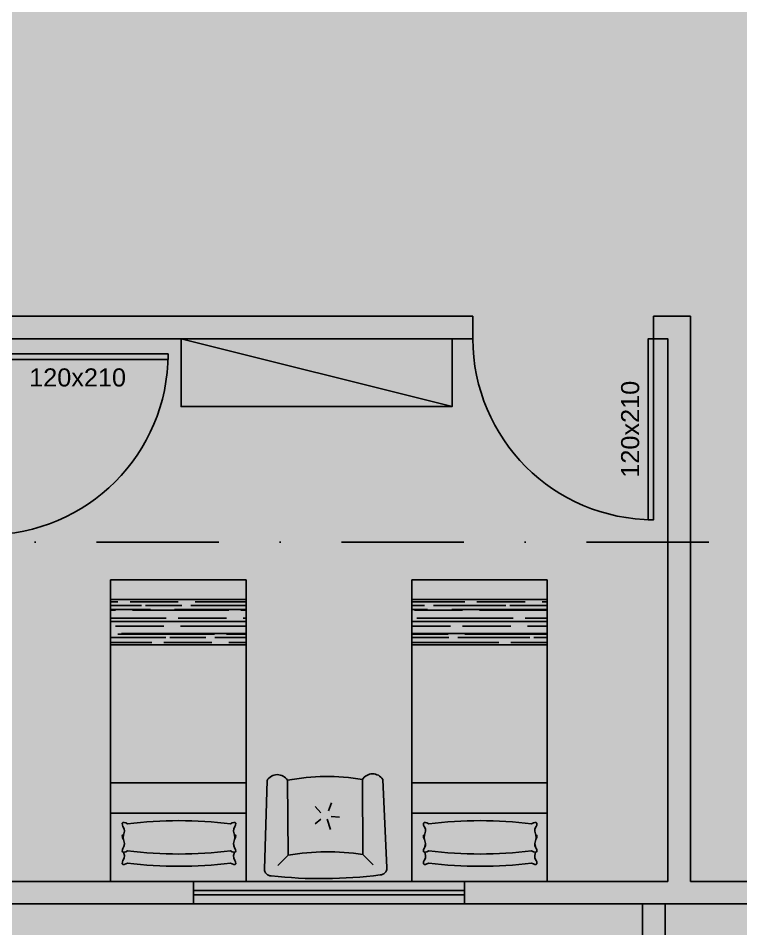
# Model space of a CAD drawing. Header units: centimetres. Extents: x 0 to 1099704, y -139216 to 99734.
# Drawn here: x 847671 to 848150, y -23243 to -22638 of the extents above; entities that cross this region are included whole.
import ezdxf
from ezdxf.enums import TextEntityAlignment as Align

# ---------------------------------------------------------------- set-up
doc = ezdxf.new("R2010")
doc.units = ezdxf.units.CM
doc.header["$LTSCALE"] = 4
doc.linetypes.add('DASHDOT', pattern=[25.4, 12.7, -6.35, 0, -6.35])
for name, color, linetype in [('0.2', 2, 'Continuous'), ('0.4', 4, 'Continuous'), ('0.6', 6, 'Continuous'), ('02-CONT', 2, 'Continuous'), ('04', 254, 'Continuous'), ('AIT-LAY-HTC', 254, 'Continuous'), ('B-CORTE', 4, 'DASHDOT')]:
    doc.layers.add(name, color=color, linetype=linetype)
doc.styles.add('2mm 1-50', font='arial.ttf', dxfattribs={"height": 0.1})

# ---------------------------------------------------------------- blocks, each defined once
blk = doc.blocks.new('1_00e')
blk.add_lwpolyline([(-28.40539012428269, -52.25289090163764), (-25.40539012428269, -52.25289090163764), (-25.40539012428269, 47.74710909836236), (-28.40539012428269, 47.74710909836236)], close=True)
at = {"color": 1}
blk.add_arc((-28.40539012428326, -52.25289090163764), 100, 0, 90, dxfattribs=at)
blk = doc.blocks.new('CAMA-SOLTEIRO')
h = blk.add_hatch()
h.set_pattern_fill('AR-RROOF', color=256, scale=0.08, style=0)
h.set_pattern_definition([(0, (-259.2971654992087, -62.25848343646964), (0.176, 0.08), [1.2, -0.16, 0.4, -0.08]), (0, (-259.1907654992087, -62.21848343646964), (-0.08, 0.1064), [0.24, -0.0264, 0.48, -0.06]), (0, (-259.2571654992087, -62.19048343646964), (0.416, 0.0536), [0.64, -0.112, 0.32, -0.08])])
h.paths.add_polyline_path([(0.4499999999999886, -1.569999999997059), (-0.4500000000000455, -1.569999999997044), (-0.4500000000000455, -1.869999999999941), (0.4499999999999886, -1.869999999999969)])
at = {"layer": 'AIT-LAY-HTC'}
h = blk.add_hatch(color=254, dxfattribs=at)
h.paths.add_polyline_path([(0.4499999999999886, -0.6535763996212509), (-0.4499999999999886, -0.6535763996212509), (-0.4499999999999886, -1.569999999997044), (0.4499999999999886, -1.569999999997044)])
h.paths.add_polyline_path([(0.4499999999999886, -2.131628207280301e-14), (-0.4499999999999886, -7.105427357601002e-15), (-0.4500000000000455, -0.4535763996212623), (0.4499999999999886, -0.4535763996212623)])
h.paths.add_polyline_path([(0.3716982436171747, -0.373121244349754), (0.3723867664295994, -0.3861706267807321), (0.3655536251368972, -0.390699628518469), (0.3589239480322135, -0.390246726289142), (0.3496964401738865, -0.3873305654911334), (0.3375292817262334, -0.3814624037465322, -0.06240135273612517), (-0.3458491167673401, -0.3814624037465322), (-0.3580162752151068, -0.3873305654911476), (-0.3672437830732633, -0.3902467262891278), (-0.3738734601780038, -0.3906996285184547), (-0.3807066014707061, -0.3861706267807179), (-0.3800180786582814, -0.3731212443497398), (-0.3760551388454587, -0.3650755000255188), (-0.3677125645626802, -0.3491925823837292), (-0.367078841438115, -0.3321323483973302), (-0.3724699016728437, -0.3091402599489683), (-0.3738734601780038, -0.3092361431671051), (-0.3807066014707061, -0.3047071414293683), (-0.3800180786582814, -0.2916577589983902), (-0.3760551388454587, -0.2836120146741834), (-0.3731809529210182, -0.2781400276378534), (-0.3671426902825488, -0.2523877149917055), (-0.3671057082908646, -0.2513921359974702), (-0.3671426902825488, -0.2503965570033344), (-0.373180952921075, -0.2246442443571155), (-0.3760551388455156, -0.2191722573209276), (-0.3800180786582814, -0.2111265129965787), (-0.3807066014707061, -0.1980771305656006), (-0.3738734601780038, -0.1935481288278922), (-0.3724699016728437, -0.1936440120460148), (-0.367078841438115, -0.1706519235976387), (-0.3677125645626802, -0.1535916896112397), (-0.3760551388455156, -0.1377087719694785), (-0.3800180786582814, -0.1296630276452575), (-0.3807066014707061, -0.116613645214251), (-0.3738734601780038, -0.1120846434765284), (-0.3672437830733202, -0.1125375457058411), (-0.3580162752149931, -0.1154537065038497), (-0.3458491167673401, -0.1213218682484509, -0.06240135273612597), (0.3375292817262334, -0.1213218682484509), (0.3496964401739433, -0.1154537065038497), (0.3589239480322135, -0.1125375457058553), (0.3655536251368972, -0.1120846434765284), (0.3723867664295994, -0.1166136452142652), (0.3716982436171747, -0.1296630276452575), (0.3677353038042952, -0.1377087719695922), (0.3593927295215735, -0.1535916896112681), (0.3587590063970083, -0.1706519235976671), (0.364150066631737, -0.193644012046029), (0.3655536251368972, -0.193548128827878), (0.3723867664295994, -0.1980771305656006), (0.3716982436171747, -0.2111265129965929), (0.3677353038042384, -0.2191722573211123), (0.3648611178799115, -0.2246442443571297), (0.3588228552414421, -0.250396557003306), (0.358785873249758, -0.251392135997456), (0.3588228552414421, -0.2523877149917482), (0.3648611178799115, -0.2781400276378392), (0.3677353038042952, -0.2836120146742545), (0.3716982436171747, -0.2916577589984044), (0.3723867664295994, -0.3047071414293683), (0.3655536251368972, -0.3092361431670909), (0.364150066631737, -0.3091402599489825), (0.3587590063970083, -0.3321323483973586), (0.3593927295215735, -0.3491925823837292), (0.3677353038044657, -0.3650755000253483)], flags=16)
h.paths.add_polyline_path([(-0.4500000000000455, -1.869999999999926), (-0.4499999999999886, -1.99999999999995), (0.4499999999999886, -1.99999999999995), (0.4499999999999886, -1.869999999999969)])
h = blk.add_hatch(color=252, dxfattribs=at)
edge = h.paths.add_edge_path()
edge.add_line((0.3677353038042384, -0.1377087719696206), (0.3716982436171179, -0.1296630276452433))
edge.add_line((0.3716982436171747, -0.1296630276452433), (0.3723867664295994, -0.1166136452142652))
edge.add_line((0.3723867664295994, -0.1166136452142652), (0.3655536251368972, -0.1120846434765284))
edge.add_line((0.3655536251368972, -0.1120846434765284), (0.3589239480322135, -0.1125375457058411))
edge.add_line((0.3589239480322135, -0.1125375457058553), (0.3496964401739433, -0.1154537065038497))
edge.add_line((0.3496964401739433, -0.1154537065038355), (0.3375292817262334, -0.1213218682484509))
edge.add_ellipse((-0.004159917520553336, -2.848495806804841), major_axis=(1.943480023054445, 1.943480023054444), ratio=0.9999999999999957, start_angle=37.85859147788927, end_angle=52.14140852211052)
edge.add_line((-0.3458491167673401, -0.1213218682484651), (-0.35801627521505, -0.1154537065038497))
edge.add_line((-0.35801627521505, -0.1154537065038497), (-0.3672437830732633, -0.1125375457058553))
edge.add_line((-0.3672437830733202, -0.1125375457058553), (-0.3738734601780607, -0.1120846434765284))
edge.add_line((-0.3738734601780607, -0.1120846434765426), (-0.380706601470763, -0.116613645214251))
edge.add_line((-0.3807066014707061, -0.116613645214251), (-0.3800180786582814, -0.1296630276452433))
edge.add_line((-0.3800180786582814, -0.1296630276452433), (-0.3760551388454587, -0.1377087719697059))
edge.add_line((-0.3760551388454019, -0.1377087719697201), (-0.3677125645626802, -0.1535916896112681))
edge.add_line((-0.3677125645626802, -0.1535916896112681), (-0.367078841438115, -0.1706519235976671))
edge.add_line((-0.367078841438115, -0.1706519235976671), (-0.3724699016728437, -0.1936440120460148))
edge.add_line((-0.3724699016728437, -0.1936440120460148), (-0.3672437830733202, -0.1940010310572049))
edge.add_line((-0.3672437830733202, -0.1940010310572049), (-0.35801627521505, -0.1969171918551993))
edge.add_line((-0.35801627521505, -0.1969171918551993), (-0.3458491167673401, -0.2027853535998148))
edge.add_ellipse((-0.004159917520553336, -2.929959292156191), major_axis=(1.943480023054446, 1.943480023054447), ratio=0.9999999999999976, start_angle=37.85859147788932, end_angle=52.14140852211062, ccw=False)
edge.add_line((0.3375292817262334, -0.2027853535998148), (0.3496964401739433, -0.1969171918551851))
edge.add_line((0.3496964401739433, -0.1969171918551709), (0.3589239480322703, -0.1940010310572049))
edge.add_line((0.3589239480322135, -0.1940010310572049), (0.364150066631737, -0.193644012046029))
edge.add_line((0.364150066631737, -0.193644012046029), (0.3587590063970083, -0.1706519235976671))
edge.add_line((0.3587590063970083, -0.1706519235976671), (0.3593927295215735, -0.1535916896112681))
edge.add_line((0.3593927295215735, -0.1535916896112681), (0.3677353038042952, -0.1377087719696206))
edge = h.paths.add_edge_path()
edge.add_line((0.3585894172769599, -0.2513921359974987), (0.3588228552414421, -0.250396557003306))
edge.add_line((0.3588228552414421, -0.250396557003306), (0.3593927295215735, -0.2350551749626035))
edge.add_line((0.3593927295215735, -0.2350551749626035), (0.367735303804352, -0.2191722573207713))
edge.add_line((0.367735303804352, -0.2191722573207713), (0.3716982436171747, -0.2111265129966071))
edge.add_line((0.3716982436171747, -0.2111265129966071), (0.3723867664295994, -0.198077130565629))
edge.add_line((0.3723867664295994, -0.198077130565629), (0.3655536251368972, -0.1935481288278922))
edge.add_line((0.3655536251368972, -0.193548128827878), (0.3589239480322135, -0.1940010310571907))
edge.add_line((0.3589239480322135, -0.1940010310572049), (0.3496964401739433, -0.1969171918551993))
edge.add_line((0.3496964401739433, -0.1969171918551993), (0.3375292817262334, -0.2027853535998148))
edge.add_ellipse((-0.004159917520553336, -2.929959292156191), major_axis=(1.94348002305446, 1.94348002305446), ratio=0.9999999999999964, start_angle=37.85859147788919, end_angle=52.14140852211058)
edge.add_line((-0.3458491167673401, -0.2027853535998148), (-0.3580162752149931, -0.1969171918552135))
edge.add_line((-0.3580162752149931, -0.1969171918552135), (-0.3672437830733202, -0.1940010310571907))
edge.add_line((-0.3672437830733202, -0.1940010310571907), (-0.3738734601780038, -0.1935481288278638))
edge.add_line((-0.3738734601780038, -0.193548128827878), (-0.3807066014707061, -0.1980771305656006))
edge.add_line((-0.3807066014707061, -0.1980771305656006), (-0.3800180786582814, -0.2111265129965929))
edge.add_line((-0.3800180786582814, -0.2111265129965929), (-0.376055138845345, -0.2191722573210413))
edge.add_line((-0.376055138845345, -0.2191722573210413), (-0.3677125645626802, -0.2350551749625893))
edge.add_line((-0.3677125645626802, -0.2350551749626035), (-0.3671426902825488, -0.250396557003306))
edge.add_line((-0.3671426902825488, -0.2503965570032918), (-0.3669092523180666, -0.2513921359974702))
edge.add_line((-0.3669092523180666, -0.2513921359974702), (-0.3732120659238944, -0.278272720073609))
edge.add_line((-0.3732120659238944, -0.278272720073609), (-0.3759659441697067, -0.2921238786731593))
edge.add_line((-0.3759659441697067, -0.2921238786731593), (-0.3732120659238944, -0.3059750372728232))
edge.add_line((-0.3732120659238944, -0.3059750372728232), (-0.367078841438115, -0.3321323483973302))
edge.add_line((-0.367078841438115, -0.3321323483973302), (-0.3677125645626802, -0.3491925823837292))
edge.add_line((-0.3677125645626802, -0.3491925823837292), (-0.3760551388454587, -0.3650755000255756))
edge.add_line((-0.3760551388454587, -0.3650755000255756), (-0.3800180786582814, -0.3731212443497398))
edge.add_line((-0.3800180786582814, -0.3731212443497398), (-0.3807066014707061, -0.3861706267807179))
edge.add_line((-0.3807066014707061, -0.3861706267807179), (-0.3738734601780607, -0.3906996285184547))
edge.add_line((-0.3738734601780607, -0.390699628518469), (-0.3672437830733202, -0.390246726289142))
edge.add_line((-0.3672437830733202, -0.3902467262891278), (-0.35801627521505, -0.3873305654911192))
edge.add_line((-0.3580162752149931, -0.3873305654911192), (-0.3458491167673401, -0.381462403746518))
edge.add_ellipse((-0.004159917520553336, 2.345711534809816), major_axis=(1.943480023054408, 1.943480023054407), ratio=0.9999999999999963, start_angle=217.8585914778892, end_angle=232.1414085221106)
edge.add_line((0.3375292817262334, -0.3814624037465322), (0.3496964401739433, -0.3873305654911476))
edge.add_line((0.3496964401739433, -0.3873305654911476), (0.3589239480321567, -0.390246726289142))
edge.add_line((0.3589239480321567, -0.390246726289142), (0.3655536251368403, -0.3906996285184832))
edge.add_line((0.3655536251368972, -0.390699628518469), (0.3723867664295994, -0.3861706267807321))
edge.add_line((0.3723867664295994, -0.3861706267807321), (0.3716982436171747, -0.373121244349754))
edge.add_line((0.3716982436171747, -0.3731212443497398), (0.3677353038042384, -0.3650755000254762))
edge.add_line((0.3677353038042384, -0.3650755000254762), (0.3593927295215735, -0.3491925823837292))
edge.add_line((0.3593927295215735, -0.3491925823837292), (0.3587590063970083, -0.3321323483973302))
edge.add_line((0.3587590063970083, -0.3321323483973444), (0.3648922308827878, -0.3059750372727663))
edge.add_line((0.3648922308827878, -0.3059750372727521), (0.3676461091286001, -0.2921238786731735))
edge.add_line((0.3676461091286001, -0.2921238786731735), (0.3648922308827878, -0.2782727200736659))
edge.add_line((0.3648922308827878, -0.2782727200736659), (0.3585894172769599, -0.2513921359974987))
for points in [[(0.4499999999999886, -0.6535763996212509), (0.4499999999999886, -0.4535763996212623), (-0.4499999999999886, -0.4535763996212623), (-0.4499999999999886, -0.6535763996212509)], [(-0.4499999999999886, -1.569999999997044), (0.4499999999999886, -1.569999999997044), (0.4499999999999886, -1.869999999999955), (-0.4499999999999886, -1.869999999999955)]]:
    blk.add_hatch(color=252, dxfattribs=at).paths.add_polyline_path(points)
for p, q in [((-0.4500000000000455, 7.105427357601002e-15), (0.4499999999999886, -7.105427357601002e-15)), ((-0.4500000000000455, 7.105427357601002e-15), (-0.4499999999999886, -1.99999999999995)), ((0.4499999999999886, -7.105427357601002e-15), (0.4499999999999886, -1.99999999999995)), ((0.4499999999999886, -0.05000000000000426), (0.4499999999999886, -1.949999999999953)), ((0.4499999999999886, -0.4535763996212623), (-0.4499999999999886, -0.4535763996212623)), ((0.4499999999999886, -0.6535763996212509), (-0.4499999999999886, -0.6535763996212509)), ((-0.4499999999999886, -1.569999999997044), (0.4499999999999886, -1.569999999997044)), ((-0.4499999999999886, -1.869999999999941), (0.4499999999999886, -1.869999999999955)), ((-0.4499999999999886, -1.99999999999995), (0.4499999999999886, -1.99999999999995))]:
    blk.add_line(p, q)
for points in [[(-0.3724699016728437, -0.1936440120460148), (-0.367078841438115, -0.1706519235976529), (-0.3677125645626802, -0.1535916896112539), (-0.3760551388454587, -0.1377087719695353), (-0.3800180786582814, -0.1296630276452433), (-0.3807066014707061, -0.1166136452142652), (-0.3738734601780038, -0.1120846434765284), (-0.3672437830733202, -0.1125375457058553), (-0.35801627521505, -0.1154537065038497), (-0.3458491167673401, -0.1213218682484651)], [(0.364150066631737, -0.1936440120460148), (0.3587590063970083, -0.1706519235976671), (0.3593927295215735, -0.1535916896112539), (0.3677353038042952, -0.1377087719695496), (0.3716982436171747, -0.1296630276452575), (0.3723867664295994, -0.1166136452142652), (0.3655536251368972, -0.1120846434765284), (0.3589239480322135, -0.1125375457058553), (0.3496964401739433, -0.1154537065038497), (0.3375292817262334, -0.1213218682484651)], [(-0.3458491167673401, -0.3814624037465322), (-0.35801627521505, -0.3873305654911476), (-0.3672437830733202, -0.3902467262891278), (-0.3738734601780038, -0.3906996285184547), (-0.3807066014707061, -0.3861706267807179), (-0.3800180786582814, -0.3731212443497398), (-0.3760551388454587, -0.3650755000254478), (-0.3677125645626802, -0.3491925823837292), (-0.367078841438115, -0.3321323483973302), (-0.3732120659238944, -0.3059750372727663), (-0.3759659441697067, -0.2921238786731593), (-0.3732120659238944, -0.2782727200735664), (-0.367078841438115, -0.2521154089490025), (-0.3677125645626802, -0.2350551749626035), (-0.3760551388454587, -0.219172257320885), (-0.3800180786582814, -0.2111265129965929), (-0.3807066014707061, -0.1980771305656148), (-0.3738734601780038, -0.193548128827878), (-0.3672437830733202, -0.1940010310572049), (-0.35801627521505, -0.1969171918551993), (-0.3458491167673401, -0.2027853535998148)], [(-0.3671426902825488, -0.2523877149916771), (-0.367078841438115, -0.2506688630459806), (-0.373180952921075, -0.2246442443571155)], [(0.3375292817262334, -0.3814624037465322), (0.3496964401739433, -0.3873305654911476), (0.3589239480322135, -0.390246726289142), (0.3655536251368972, -0.390699628518469), (0.3723867664295994, -0.3861706267807321), (0.3716982436171747, -0.373121244349754), (0.3677353038042952, -0.365075500025462), (0.3593927295215735, -0.3491925823837434), (0.3587590063970083, -0.3321323483973444), (0.3648922308827878, -0.3059750372727805), (0.3676461091286001, -0.2921238786731735), (0.3648922308827878, -0.2782727200735806), (0.3587590063970083, -0.2521154089490167), (0.3593927295215735, -0.2350551749626035), (0.3677353038042952, -0.219172257320885), (0.3716982436171747, -0.2111265129966071), (0.3723867664295994, -0.1980771305656148), (0.3655536251368972, -0.193548128827878), (0.3589239480322135, -0.1940010310572049), (0.3496964401739433, -0.1969171918551993), (0.3375292817262334, -0.2027853535998148)], [(0.3588228552414421, -0.2523877149916913), (0.3587590063970083, -0.2506688630459948), (0.3648611178799115, -0.2246442443571155)], [(-0.3724699016728437, -0.3091402599489825), (-0.3738734601780038, -0.3092361431671051), (-0.3807066014707061, -0.3047071414293683), (-0.3800180786582814, -0.2916577589983902), (-0.3760551388454587, -0.2836120146740981), (-0.373180952921075, -0.2781400276378818)], [(0.364150066631737, -0.3091402599489825), (0.3655536251368972, -0.3092361431671051), (0.3723867664295994, -0.3047071414293825), (0.3716982436171747, -0.2916577589983902), (0.3677353038042952, -0.2836120146740981), (0.3648611178799115, -0.2781400276378818)]]:
    blk.add_lwpolyline(points)
for centre, radius, start, end in [((-0.004159917520553336, -2.848495806804841), 2.748495806804713, 82.85859147788834, 97.14140852211166), ((-0.004159917520553336, -2.929959292156191), 2.748495806804713, 82.85859147788834, 97.14140852211166), ((-0.004159917520553336, 2.345711534809816), 2.748495806804664, 262.8585914778884, 277.1414085221116)]:
    blk.add_arc(centre, radius, start, end)
blk = doc.blocks.new('Poltrona08')
for p, q in [((-49.37355434940944, -15.72616752609145), (-49.37355434940944, 39.27383247390898)), ((5.626445650590281, 39.27383247390898), (5.626445650590281, -15.72616752609145)), ((-20.37521952551106, 13.07900181849368), (-18.02898095166735, 20.58190801911918)), ((-29.2909328934294, 16.36152345113095), (-25.06770044392762, 13.07900181849368)), ((-25.06770044392762, 8.389687141740989), (-29.2909328934294, 3.700372464987946)), ((-19.43672258768149, 6.982894097625572), (-17.27983121032299, 1.207633293280477)), ((-17.55973248275292, 11.20327594779246), (-11.45950615759236, 11.67220877437826))]:
    blk.add_line(p, q)
for points in [[(-64.37355434940893, -15.72616752609145), (-66.8735543494095, 49.27383247390912)], [(-49.37355434940943, 39.27383247390898), (-56.87355434940936, 46.77383247390891)], [(5.626445650590281, 39.27383247390898), (13.12644565059021, 46.77383247390891)], [(23.12644565059071, 49.27383247390912), (20.62644565059085, -15.72616752609145)]]:
    blk.add_lwpolyline(points)
for centre, radius, start, end in [((-61.87355434940979, 49.27383247390912), 4.999999999999893, 89.99999999999795, 179.9999999999999), ((-21.87355434940922, -276.1504985630796), 332.8366544436498, 83.0975626029274, 96.90243739707266), ((18.12644565059099, 49.27383247390912), 4.999999999999893, 0, 90.00000000000203), ((-21.87355434940922, 208.7364681285423), 171.6794538755731, 260.782525588539, 279.2174744114608), ((-56.87355434940866, -11.05950085942512), 8.833333333333096, 211.8907918018441, 328.1092081981547), ((-21.87355434940887, 134.2738324739405), 152.5000000000315, 259.6111421845325, 280.3888578154674), ((13.12644565059056, -11.05950085942476), 8.833333333333284, 211.8907918018461, 328.1092081981539)]:
    blk.add_arc(centre, radius, start, end)

msp = doc.modelspace()

# ---------------------------------------------------------------- hatches: boundary and pattern name
at = {"layer": '0.2', "true_color": 0x000000}
h = msp.add_hatch(color=18, dxfattribs=at)
h.dxf.hatch_style = 1
h.paths.add_polyline_path([(847436.9843770532, -22851.03568594247), (847636.9843770532, -22851.03568594247), (847636.9843770532, -22861.03568594247), (847651.9843770532, -22861.03568594247), (847651.9843770532, -22851.03568594247), (847661.9843770532, -22851.03568594247), (847972.5874046624, -22851.03568594247), (847972.5874046624, -22836.03568594247), (847661.9843770532, -22836.03568594247), (847421.9843770532, -22836.03568594247), (847411.9843770532, -22836.03568594247), (847411.9843770532, -22851.03568594247), (847421.9843770532, -22851.03568594247), (847421.9843770532, -22985.89706756994), (847436.9843770532, -22985.89706756994), (847436.9843770532, -22923.95012942535), (847436.9843770532, -22919.95012942535)])
h = msp.add_hatch(color=18, dxfattribs=at)
h.dxf.hatch_style = 1
h.paths.add_polyline_path([(848166.9843770532, -23211.03568594247), (848116.9843770532, -23211.03568594247), (848116.9843770532, -22985.89706756994), (848101.9843770532, -22985.89706756994), (848101.9843770532, -23211.03568594247), (847966.9843770532, -23211.03568594247), (847966.9843770532, -23226.03568594247), (848116.9843770532, -23226.03568594247), (848166.9843770532, -23226.03568594247)])
h.paths.add_polyline_path([(848791.9843770533, -23211.03568594248), (848676.9843770532, -23211.03568594247), (848676.9843770532, -23006.03568594247), (848416.9843770532, -23006.03568594247), (848416.9843770532, -23021.03568594247), (848416.9843770532, -23051.53568635016), (848427.9843769907, -23051.53568635016), (848431.9843770532, -23051.53568635016), (848431.9843770532, -23021.03568594247), (848661.9843770532, -23021.03568594247), (848661.9843770532, -23211.03568594247), (848431.9843770532, -23211.03568594247), (848431.9843770532, -23203.53568725494), (848416.9843770532, -23203.53568725494), (848416.9843770532, -23211.03568594247), (848366.9843770532, -23211.03568594247), (848366.9843770532, -23226.03568594247), (848416.9843770532, -23226.03568594247), (848621.9843770532, -23226.03568594247), (848676.9843770532, -23226.03568594247), (848791.9843770533, -23226.03568594248)])
h.paths.add_polyline_path([(848976.9843770532, -22985.89706756994), (848961.9843770532, -22985.89706756994), (848961.9843770532, -23211.03568594247), (848951.9843770533, -23211.03568594248), (848951.9843770533, -23226.03568594248), (848961.9843770532, -23226.03568594247), (849026.9843770532, -23226.03568594247), (849026.9843770532, -23211.03568594247), (848976.9843770532, -23211.03568594247)])
h.paths.add_polyline_path([(849695.4843770532, -23211.03568594248), (849656.9843770532, -23211.03568594248), (849656.9843770532, -22985.89706756994), (849641.9843770532, -22985.89706756994), (849641.9843770532, -23211.03568594247), (849506.9843770532, -23211.03568594247), (849361.9843707762, -23211.03568594247), (849361.9843707762, -23211.03574243424), (849271.9843739148, -23211.03568594246), (849191.9843770532, -23211.03568594247), (849191.9843770532, -22985.89706756994), (849176.9843770532, -22985.89706756994), (849176.9843770532, -23211.03568594247), (849121.9843770532, -23211.03568594247), (849031.9843770532, -23211.03568594247), (849026.9843770532, -23211.03568594247), (849026.9843770532, -23226.03568594247), (849031.9843770532, -23226.03568594247), (849121.9843770533, -23226.03568594247), (849191.9843770532, -23226.03568594247), (849326.9843770532, -23226.03568594247), (849506.9843770532, -23226.03568594247), (849656.9843770532, -23226.03568594247), (849695.4843770532, -23226.03568594248)])
h.paths.add_polyline_path([(848976.9843770532, -22923.95012942535), (848976.9843770532, -22919.95012942535), (848976.9843770532, -22851.03568594247), (849176.9843770532, -22851.03568594247), (849176.9843770532, -22861.03568594247), (849191.9843770532, -22861.03568594247), (849191.9843770532, -22851.03568594247), (849201.9843770532, -22851.03568594247), (849512.5874046624, -22851.03568594247), (849512.5874046624, -22836.03568594247), (849201.9843770532, -22836.03568594247), (848961.9843770532, -22836.03568594247), (848961.9843770532, -22851.03568594247), (848961.9843770532, -22985.89706756994), (848976.9843770532, -22985.89706756994)])
h = msp.add_hatch(color=18, dxfattribs=at)
h.dxf.hatch_style = 1
h.paths.add_polyline_path([(848116.9843770532, -22836.03568594247), (848092.5874046624, -22836.03568594247), (848092.5874046624, -22851.03568594247), (848101.9843770532, -22851.03568594247), (848101.9843770532, -22985.89706756994), (848116.9843770532, -22985.89706756994)])
h = msp.add_hatch(color=18, dxfattribs=at)
h.dxf.hatch_style = 1
h.paths.add_polyline_path([(847786.9843770532, -23211.03572046522), (847731.9843739148, -23211.03568594246), (847651.9843770532, -23211.03568594247), (847651.9843770532, -22985.89706756994), (847636.9843770532, -22985.89706756994), (847636.9843770532, -23211.03568594247), (847581.9843770532, -23211.03568594247), (847581.9843770532, -23226.03568594247), (847651.9843770532, -23226.03568594247), (847786.9843770532, -23226.03568594247)])
h = msp.add_hatch(color=18, dxfattribs=at)
h.dxf.hatch_style = 1
h.paths.add_polyline_path([(848116.9843770532, -22985.89706756994), (848101.9843770532, -22985.89706756994), (848101.9843770532, -23211.03568594247), (847966.9843770532, -23211.03568594247), (847966.9843770532, -23226.03568594247), (848116.9843770532, -23226.03568594247)])
at = {"layer": '0.4', "true_color": 0xf8f3ec}
h = msp.add_hatch(color=7, dxfattribs=at)
h.dxf.hatch_style = 1
h.paths.add_polyline_path([(861342.4613062439, -28259.32218729638), (861342.4613062439, -19037.77254607299), (839953.6544866126, -19037.77254607299), (839953.6544866126, -28259.32218729638)])
at = {"layer": '0.6'}
h = msp.add_hatch(dxfattribs=at)
h.set_pattern_fill('AR-SAND', color=4, scale=8)
h.set_pattern_definition([(37.50000000000001, (164770.3717682944, -70446.88349858893), (-12.80025036787237, 391.5305898634739), [0, -308.864, 0, -345.44, 0, -330.2]), (7.499999999999999, (164770.3717682944, -70446.88349858893), (359.6186265104021, 573.4600804546834), [0, -166.624, 0, -278.384, 0, -106.68]), (327.5, (164520.4357682944, -70446.88349858893), (632.7938961931663, 1.14974774283661), [0, -101.6, 0, -365.76, 0, -477.52]), (317.5, (164520.4357682944, -70446.88349858893), (610.8451619778377, 178.343458605773), [0, -50.8, 0, -239.776, 0, -274.32])])
h.paths.add_polyline_path([(847029.493582481, -24402.35803356353), (847029.493582481, -24552.35803356353), (847028.9779372601, -25067.34132967043), (848085.2081816171, -25064.45388535614), (848085.2081816171, -24749.45388535614), (848085.2081816171, -23226.03568594248), (845793.9843770533, -23226.03568594247), (845793.9843770533, -22236.11545228361), (850028.9843770532, -22236.11545228361), (850028.9843770532, -22626.11545228361), (851423.2171221967, -22626.11545228361), (851423.2171221967, -22264.57963985066), (856255.2171221968, -22264.57963985066), (856255.2171221968, -24502.38253884154), (856528.5551048538, -24502.38253884154), (857366.485063106, -22086.11545228362), (844366.0450631086, -22086.11545228362), (843984.1592967254, -25075.66503022591), (844426.2917885046, -25074.45636104002), (844424.9099322843, -24568.97186336245), (844424.9099322843, -23258.97186336222), (845409.9099322843, -23258.97186336222), (845409.9099322843, -23588.97186336222), (846464.9099322844, -23588.97186336222), (846464.9099322844, -24402.35803356353)])
h.paths.add_polyline_path([(855035.2171221965, -23970.57963985065), (855035.2171221969, -23194.57963985066), (852888.2171221967, -23194.57963985066), (852888.2171221967, -22896.11209637074), (852683.2171221968, -22896.11209637074), (852683.2171221968, -23970.57963985065)], flags=17)
h.paths.add_polyline_path([(851453.2171221967, -23970.57963985065), (851453.2171221967, -22896.11209637074), (850028.9843770532, -22896.11209637074), (850028.9843770532, -23226.03568594247), (848841.9843770532, -23226.03568594247), (848841.9843770532, -23441.03568594249), (848841.9843770533, -23970.57963985065)], flags=17)
h.paths.add_polyline_path([(846909.2244930629, -23971.9083594683), (847585.6757751142, -23971.9083594683), (847585.6757751142, -23848.64682100675), (846909.2244930629, -23848.64682100675)], flags=16)
h.paths.add_polyline_path([(848083.9284586846, -23837.52334034714), (848083.9284586846, -23540.82883485264), (848031.1020850582, -23540.82883485264), (848031.1020850582, -23837.52334034714)], flags=16)
h.paths.add_polyline_path([(853624.8800301066, -23681.776107387), (854301.3313121579, -23681.776107387), (854301.3313121579, -23558.51456892546), (853624.8800301066, -23558.51456892546)], flags=16)
h.paths.add_polyline_path([(849927.4139533694, -23613.22896367017), (850603.8652354206, -23613.22896367017), (850603.8652354206, -23489.96742520863), (849927.4139533694, -23489.96742520863)], flags=16)
h.paths.add_polyline_path([(848903.6997061255, -23837.52334034714), (848903.6997061255, -23540.82883485264), (848850.8733324992, -23540.82883485264), (848850.8733324992, -23837.52334034714)], flags=16)

# ---------------------------------------------------------------- linework, layer by layer
at = {"layer": '0.2'}
for p, q in [((847958.7978323336, -22896.03568594246), (847778.7978323336, -22851.03568594246)), ((847966.9843770532, -23211.03568594247), (847786.9843770532, -23211.03568594247)), ((847966.9843770532, -23217.03568594247), (847786.9843770532, -23217.03568594247)), ((847786.9843770532, -23220.03568594247), (847966.9843770532, -23220.03568594247)), ((847786.9843770532, -23226.03568594247), (847966.9843770532, -23226.03568594247))]:
    msp.add_line(p, q, dxfattribs=at)
msp.add_lwpolyline([(847778.7978323336, -22851.03568594246), (847958.7978323336, -22851.03568594246), (847958.7978323336, -22896.03568594246), (847778.7978323336, -22896.03568594246)], close=True, dxfattribs=at)
at = {"layer": '0.6'}
for p, q in [((847972.5874046624, -22851.03568594247), (847972.5874046624, -22836.03568594247)), ((848092.5874046624, -22851.03568594247), (848092.5874046624, -22836.03568594247)), ((847786.9843770532, -23211.03568594247), (847786.9843770532, -23226.03568594247)), ((847966.9843770532, -23211.03568594247), (847966.9843770532, -23226.03568594247)), ((848116.9843770532, -23211.03568594247), (848166.9843770531, -23211.03568594247)), ((848116.9843770532, -23226.03568594247), (848166.9843770531, -23226.03568594247))]:
    msp.add_line(p, q, dxfattribs=at)
at = {"layer": '0.6', "color": 4}
for p, q in [((848085.208181617, -23226.03568594247), (848085.208181617, -24749.45388535613)), ((848100.208181617, -23226.03568594247), (848100.208181617, -24749.45388535613))]:
    msp.add_line(p, q, dxfattribs=at)
at = {"layer": '0.6'}
for points in [[(847661.9843770532, -22836.03568594247), (847972.5874046624, -22836.03568594247)], [(848092.5874046624, -22836.03568594247), (848116.9843770532, -22836.03568594247), (848116.9843770532, -23211.03568594247)], [(847661.9843770532, -22851.03568594247), (847972.5874046624, -22851.03568594247)], [(848092.5874046624, -22851.03568594247), (848101.9843770532, -22851.03568594247), (848101.9843770532, -23211.03568594247), (847966.9843770532, -23211.03568594247)], [(847786.9843770532, -23211.03568594247), (847651.9843770532, -23211.03568594247)], [(847786.9843770532, -23226.03568594247), (847636.9843770532, -23226.03568594247)], [(848116.9843770532, -23226.03568594247), (847966.9843770532, -23226.03568594247)]]:
    msp.add_lwpolyline(points, dxfattribs=at)
at = {"layer": 'B-CORTE', "ltscale": 1.6}
msp.add_line((857238.1950367528, -22985.89706756994), (843929.8498644122, -22985.89706756994), dxfattribs=at)

# ---------------------------------------------------------------- block references
at = {"layer": '0.2', "xscale": -0.904434194830291, "yscale": 0.904434194830291, "zscale": 0.904434194830291, "rotation": 180.4861929394355}
msp.add_blockref('Poltrona08', (847894.1919010255, -23157.78116293337), dxfattribs=at)
at = {"layer": '02-CONT', "xscale": 1.2, "yscale": 1.2, "zscale": 1.2}
for p, rotation in [((848058.5009365132, -22913.73915502444), 180), ((847712.8297294548, -22895.13654077734), 270)]:
    msp.add_blockref('1_00e', p, dxfattribs=dict(at, rotation=rotation))
at = {"layer": '04', "ltscale": 3, "xscale": 99.99999651281604, "yscale": 99.99999651281604, "zscale": 99.99999651281604, "rotation": 179.999964036215}
for p in [(847776.9843723455, -23211.03571418835), (847976.9843786225, -23211.03565769657)]:
    msp.add_blockref('CAMA-SOLTEIRO', p, dxfattribs=at)

# ---------------------------------------------------------------- texts
at = {"layer": '02-CONT', "style": '2mm 1-50'}
msp.add_text('120x210', height=12, dxfattribs=at).set_placement((847710.0722482172, -22876.6500726282), align=Align.MIDDLE_CENTER)
msp.add_text('120x210', height=12, rotation=90, dxfattribs=at).set_placement((848076.9874046623, -22911.03568594247), align=Align.MIDDLE_CENTER)

doc.saveas('drawing.dxf')
